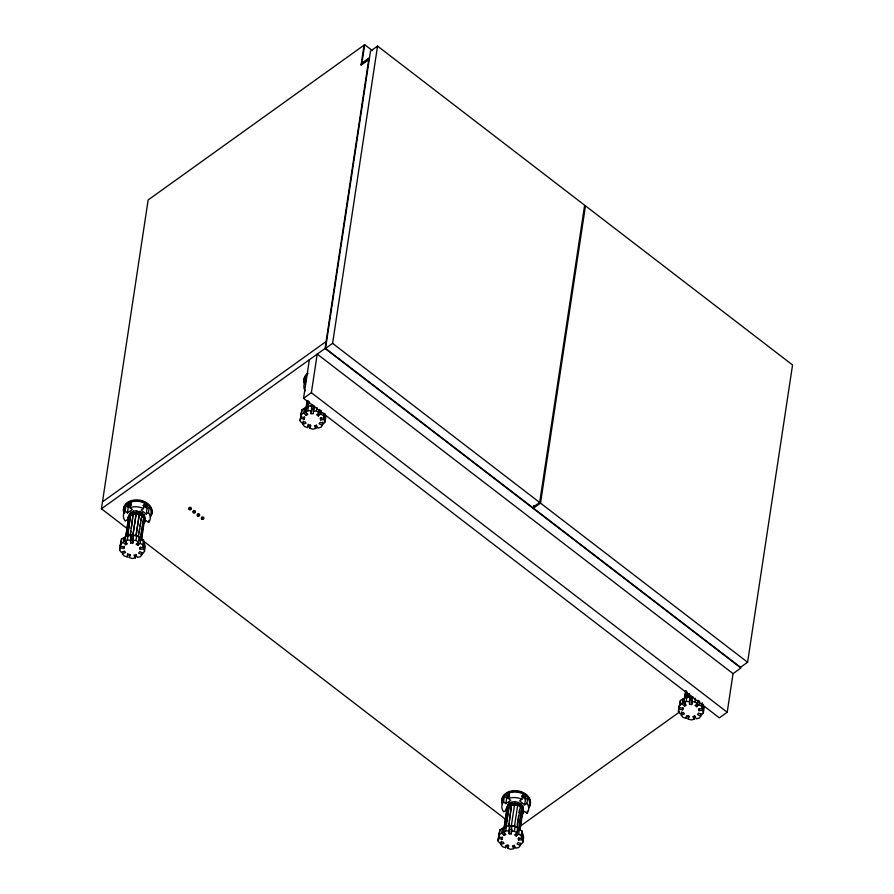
<?xml version="1.0" encoding="UTF-8"?>
<svg xmlns="http://www.w3.org/2000/svg" width="894" height="894" viewBox="0 0 894 894"><rect width="100%" height="100%" fill="white"/><g stroke="black" fill="none" stroke-linecap="round" stroke-linejoin="round"><path stroke-width="1.34" d="M126.881 528.332L101.447 508.787L148.158 199.943L364.707 44.7L372.452 50.645M125.126 511.066L125.965 505.523L128.267 507.356L127.429 512.899L125.126 511.066A13.555 9.946 8.6 0 0 125.249 521.068L127.518 519.515M135.854 554.526L135.352 557.856L132.323 558.526L129.239 557.554L130.423 554.984L128.378 554.336L127.183 556.906L124.098 555.934L122.389 553.755L125.607 552.514L124.478 551.073L121.26 552.324L119.561 550.145L120.701 543.362M119.561 550.145L120.031 547.787L123.763 548.458L124.087 546.893L120.355 546.234L121.55 539.071L128.043 535.249L136.704 535.674L143.498 540.132L145.241 546.558L144.515 551.352L143.074 553.218L139.755 551.654L138.615 553.151L141.934 554.705L140.38 556.727L137.352 557.398L135.966 554.705L133.966 555.152L135.352 557.856M123.26 542.446L123.931 538.009L125.551 537.059L124.881 541.485L127.384 543.753L125.763 544.703L123.26 542.446L120.824 543.876L120.355 546.234M122.389 553.755L122.724 551.542M123.763 548.458L124.098 546.245M125.786 536.188L128.423 518.766M127.429 512.899L132.323 509.546L130.01 507.703L130.848 502.171A13.555 9.946 8.6 0 1 144.336 503.009L143.498 508.541L141.23 510.105L146.214 514.072L148.471 512.519L149.309 506.976L147.052 508.53L146.214 514.072M125.898 536.612L129.306 514.139L130.982 512.273L130.937 514.978M126.311 536.288L127.339 529.55M127.741 526.857L128.356 522.811M128.557 521.459L128.948 518.878M127.049 532.679L127.451 529.974M127.864 527.281L128.267 524.588M128.68 521.884L129.082 519.191M125.763 544.703L126.266 541.384M127.373 536.098L130.513 515.369L127.686 536.445M130.625 514.631L130.982 512.273M124.881 541.485L127.317 540.054L128.043 535.249M128.546 536.054L130.256 535.26L133.552 511.089L136.626 510.776L132.938 534.992L136.044 535.595L139.274 514.486L141.945 515.916L143.778 517.95L144.482 520.274L143.42 522.442L141.598 538.087M130.468 533.919L130.87 531.215M131.284 528.522L133.083 514.195L139.274 514.486M127.183 556.906L127.686 553.587M130.569 540.211L131.239 535.785L133.396 535.886L132.826 543.127L130.669 543.016L130.569 540.211L127.317 540.054M130.669 543.016L131.239 535.785M129.239 557.554L129.731 554.235M132.938 534.992L136.626 510.776M132.826 543.127L133.396 535.886M136.044 535.595L139.743 511.379L142.414 512.81L138.369 536.836L140.202 538.87L143.889 517.213M139.386 513.748L139.743 511.379M138.525 542.155L139.196 537.719L140.894 538.825L140.224 543.261L137.877 545.295L136.179 544.189L138.525 542.155L135.977 540.479L136.704 535.674M138.983 532.79L139.598 528.745M140 526.052L140.414 523.359M140.816 520.654L141.23 517.961M142.414 512.81L142.057 515.179L140 514.072M137.877 545.295L138.548 540.859L140.894 538.825M140.637 538.669L144.247 514.843L141.978 513.011M142.526 528.332L142.939 525.638M141.632 535.506L142.034 532.813M142.649 528.767L143.051 526.063M143.666 522.018L143.945 520.174M140.157 549.251L139.721 547.653L143.42 547.351L144.09 542.915L143.856 548.95L140.157 549.251L140.492 547.039M141.554 539.652L144.951 517.168L144.247 514.843M143.42 547.351L142.772 544.938L143.498 540.132M141.934 554.705L142.269 552.492M144.336 522.018L146.292 520.677L148.605 522.521L148.94 520.297M316.308 425.164L315.805 428.483L312.777 429.165L309.693 428.192L310.888 425.611L308.843 424.963L307.648 427.544L304.552 426.561L302.854 424.393L306.072 423.141L304.932 421.711L301.725 422.951L300.015 420.772L301.479 412.425M303.524 398.333L311.369 392.712L317.214 354.102L733.046 673.629L727.213 712.239L719.368 717.86L303.524 398.333L309.369 359.734M300.015 420.772L300.496 418.426L304.228 419.085L304.541 417.532L300.809 416.861L302.016 409.698L308.497 405.887L314.688 406.189M303.725 413.073L304.396 408.636L306.005 407.686L305.335 412.123L307.838 414.391L306.229 415.341L303.725 413.073L301.289 414.503L300.809 416.861M302.854 424.393L303.357 421.063M304.228 419.085L304.563 416.872M306.039 408.167L307.055 401.428M306.161 408.592L307.38 400.501M306.575 408.267L307.592 401.529M306.687 408.703L307.1 405.999M307.502 403.306L307.916 400.613M306.229 415.341L306.564 413.117M307.838 406.725L308.653 401.339M308.352 405.731L308.966 401.685M305.335 412.123L307.771 410.681L308.497 405.887M364.059 45.169L361.02 65.24L368.73 59.708L325.058 348.481L101.447 508.787M361.791 63.999L364.707 44.7M307.648 427.544L308.151 424.214M311.134 413.654L311.693 406.412L313.85 406.513L313.962 409.318L311.805 409.217L311.134 413.654L313.291 413.754L313.85 406.513M309.693 428.192L310.196 424.862M325.528 348.414L370.485 51.148L377.547 46.086L584.631 205.218L539.674 502.473L532.623 507.535L325.528 348.414L332.59 343.352L377.547 46.086M321.181 410.569L320.678 413.888L318.331 415.922L316.644 414.816L318.99 412.782L316.442 411.106L316.979 407.508M318.331 415.922L319.002 411.497L320.566 410.134M318.99 412.782L319.493 409.463M320.622 419.878L320.186 418.291L323.885 417.979L324.556 413.542L324.321 419.577L320.622 419.878L320.957 417.666M323.885 417.979L323.594 413.173M315.805 428.483L314.42 425.79L316.431 425.332L317.817 428.036L320.845 427.354L322.399 425.343L322.902 422.013M322.399 425.343L319.069 423.778L320.22 422.292L323.539 423.845L324.969 421.99L325.695 417.185L324.656 413.33M533.45 508.183L540.512 503.121L585.469 205.855L792.553 364.976L747.596 662.242L740.534 667.304L533.45 508.183L533.863 505.423M503.534 801.829L504.372 796.286L506.686 798.13L505.848 803.672L503.534 801.829A13.555 9.946 8.6 0 0 503.657 811.83L505.926 810.277M507.647 848.328L508.831 845.746L506.786 845.109L505.602 847.68L502.506 846.696L500.808 844.528L504.015 843.288L502.886 841.846L499.668 843.087L497.969 840.908L499.958 829.844L506.451 826.022L515.112 826.447L521.906 830.906L523.649 837.32L522.923 842.126L521.493 843.992L518.162 842.427L517.023 843.914L520.342 845.478L518.799 847.49L515.771 848.171L514.374 845.478L512.374 845.925L513.759 848.618L510.731 849.3L507.647 848.328L508.15 844.998M497.969 840.908L499.433 832.56M498.45 838.561L502.182 839.22L502.495 837.667L498.763 836.996L499.958 829.844M501.668 833.208L502.339 828.772L503.959 827.822L503.288 832.258L505.792 834.527L504.182 835.477L501.668 833.208L499.232 834.638M500.808 844.528L501.31 841.198M502.182 839.22L502.517 837.007M505.848 803.672L510.731 800.32L508.429 798.476L509.267 792.933A13.555 9.946 8.6 0 1 522.744 793.771L521.906 799.314L519.637 800.868L524.622 804.835L526.89 803.281L527.728 797.739L525.46 799.292L524.622 804.835M503.992 828.302L506.719 810.277L506.965 812.233M515.033 801.549L520.822 803.583L517.224 827.408L514.542 825.978L511.346 825.765L515.033 801.549L509.39 803.035L507.714 804.902L504.104 828.727L505.781 826.861L509.591 801.706M504.518 828.414L505.546 821.664M505.948 818.971L506.362 816.278M505.043 826.134L505.456 823.441M506.071 819.396L506.473 816.703M506.887 813.998L507.289 811.305M507.881 807.371L507.714 804.902M504.182 835.477L504.685 832.146M506.306 825.866L509.345 805.751M503.288 832.258L505.725 830.828L506.451 826.022M509.077 823.34L508.664 826.034L511.96 801.862M509.479 820.636L511.491 804.958L517.682 805.259L520.353 806.679L521.75 808.914L518.609 829.643L517.224 827.408M505.602 847.68L505.937 845.456M508.977 830.984L509.647 826.548L511.804 826.648L511.234 833.89L509.077 833.789L508.977 830.984L505.725 830.828M509.077 833.789L509.647 826.548M511.234 833.89L511.737 830.571M514.452 826.369L518.151 802.153M516.944 832.917L517.615 828.492L519.302 829.598L518.632 834.035L516.285 836.058L514.598 834.951L516.944 832.917L514.385 831.241L515.112 826.447M517.19 824.916L518.621 815.473M519.023 812.78L519.436 810.076M520.029 806.142L520.822 803.583M513.759 848.618L514.262 845.299M516.285 836.058L516.956 831.632L519.302 829.598M519.045 829.442L521.75 808.914M522.297 807.975L522.655 805.617L520.386 803.784M519.839 827.62L520.241 824.927M520.856 820.882L521.258 818.178M521.671 815.484L522.074 812.791M522.465 810.199L523.359 807.941L519.962 830.425M519.816 830.157L521.828 813.216M522.476 812.579L522.834 810.21M522.934 835.275L522.264 839.712L518.565 840.025L518.9 837.801M522.118 816.635L522.789 812.21M518.565 840.025L518.14 838.427L521.839 838.114L521.18 835.711L521.906 830.906M520.342 845.478L520.677 843.254M521.839 838.114L522.509 833.689M522.744 812.791L524.7 811.45L527.013 813.283L527.348 811.07M694.727 715.926L694.225 719.257L691.196 719.927L688.101 718.955L689.296 716.385L687.251 715.736L686.056 718.307L682.971 717.334L681.262 715.155L684.48 713.915L683.351 712.473L680.133 713.714L678.423 711.546L680.423 700.471L686.905 696.649L693.096 696.951M678.423 711.546L679.887 703.198M678.904 709.188L682.636 709.858L682.949 708.294L679.216 707.623L680.423 700.471M682.133 703.835L682.804 699.41L684.413 698.46L683.742 702.885L686.246 705.154L684.636 706.104L682.133 703.835L679.697 705.277M681.262 715.155L681.764 711.836M682.636 709.858L682.971 707.635M684.446 698.94L685.676 690.85M684.77 698.013L685.787 691.274M685.597 694.996L686.201 690.95M685.709 695.42L686.123 692.727M684.636 706.104L685.139 702.785M687.061 692.101L686.558 697.845L689.129 696.661L689.531 693.967M686.76 696.493L687.374 692.448M683.742 702.885L686.179 701.455L686.905 696.649M689.129 696.661L689.218 693.621M686.056 718.307L686.391 716.094M689.442 701.611L690.112 697.175L692.258 697.286L691.699 704.528L689.542 704.416L689.442 701.611L686.179 701.455M689.542 704.416L690.112 697.175M688.101 718.955L688.604 715.625M691.699 704.528L692.258 697.286M699.589 701.332L699.086 704.662L696.739 706.696L695.051 705.578L697.398 703.556L694.85 701.879L695.387 698.27M696.739 706.696L697.409 702.259L698.974 700.907M697.398 703.556L697.901 700.226M703.399 705.914L702.729 710.35L699.03 710.652L699.365 708.439M699.03 710.652L698.594 709.054L702.293 708.752L701.645 706.338L702.181 702.74M694.225 719.257L692.828 716.552L694.839 716.105L696.225 718.798L699.253 718.128L700.807 716.105L701.142 713.893M702.293 708.752L702.963 704.316L704.103 707.947L703.377 712.753L701.946 714.619L698.627 713.054L697.488 714.541L700.807 716.105M120.288 545.34L121.55 539.071M300.742 415.978L302.016 409.698M136.179 513.536L133.195 513.458M507.714 807.282L508.239 805.002M514.586 804.298L512.631 804.119M511.346 825.765L508.362 825.687M517.704 804.902L520.464 805.941M691.8 696.392L688.816 696.314M128.948 516.497L130.39 514.888M130.513 515.369L129.362 517.347M361.902 63.262L368.954 58.199L360.997 64.569M102.497 501.836L326.109 341.53M519.548 826.682L679.596 711.948M732.946 673.707L740.891 668.008L325.058 348.481M128.267 507.356L131.206 505.345M506.686 798.13L509.614 796.118M131.295 512.62L133.552 511.089M130.826 515.715L133.396 514.542M511.804 805.304L508.921 806.142L507.77 808.109M313.481 405.239L310.721 405.898M129.943 534.914L133.027 534.612M307.771 410.681L311.023 410.849M313.179 410.949L316.442 411.106M131.34 538.59L133.497 538.691M132.725 540.322L135.977 540.479M690.213 699.98L692.369 700.091M691.587 701.712L694.85 701.879M509.748 829.353L511.904 829.453M511.133 831.085L514.385 831.241M136.536 511.167L139.654 511.77M522.297 810.109L522.901 809.986M522.353 810.936L522.185 808.712M136.134 535.215L138.805 536.635M320.678 413.888L323.226 415.565M699.086 704.662L701.645 706.338M140.224 543.261L142.772 544.938M518.632 834.035L521.18 835.711M332.59 343.352L539.674 502.473M540.512 503.121L747.596 662.242M311.369 392.712L727.213 712.239M141.263 539.384L505.121 818.96M521.47 796.118L525.46 799.292M143.062 505.356L147.052 508.53M682.804 699.41L684.469 700.918M304.396 408.636L306.061 410.145M502.339 828.772L504.015 830.291M123.931 538.009L125.607 539.518M521.09 807.327L521.861 808.176M522.655 805.617L523.359 807.941M506.719 810.277L507.423 812.612M702.729 710.35L703.377 712.753M522.264 839.712L522.923 842.126M324.321 419.577L324.969 421.99M143.856 548.95L144.515 551.352M311.693 406.412L311.805 409.217M193.529 511.949A1.151 0.838 8.6 0 1 193.707 510.619A1.151 0.838 8.6 0 1 195.406 511.223A1.151 0.838 8.6 0 1 194.344 512.24M201.653 518.151A1.151 0.838 8.6 0 1 201.943 517.056A1.151 0.838 8.6 0 1 203.486 517.268A1.151 0.838 8.6 0 1 203.463 518.419M189.059 508.362A1.151 0.838 8.6 0 1 190.411 507.39A1.151 0.838 8.6 0 1 190.981 508.831M526.89 803.281A13.555 9.946 8.6 0 1 527.013 813.283M508.429 798.476A13.555 9.946 8.6 0 1 521.906 799.314M502.629 801.18A13.555 9.946 8.6 0 1 504.372 796.286M527.728 797.739A13.555 9.946 8.6 0 1 529.17 805.416M501.936 800.599A14.371 10.538 8.6 0 1 519.515 791.19A14.371 10.538 8.6 0 1 528.801 807.17M502.529 803.371A14.371 10.538 8.6 0 1 502.026 801.527M502.417 804.108A14.371 10.538 8.6 0 1 517.559 791.581A14.371 10.538 8.6 0 1 528.689 807.908M526.074 796.129A1.632 1.196 8.6 0 1 522.99 795.235M523.336 794.699A1.632 1.196 8.6 0 1 526.097 795.213M509.155 795.638A1.632 1.196 8.6 0 1 506.663 796.141A1.632 1.196 8.6 0 1 506.652 794.174A1.632 1.196 8.6 0 1 509.144 795.023M509.099 795.179A1.632 1.196 8.6 0 1 506.417 795.135A1.632 1.196 8.6 0 1 507.278 793.302M508.116 793.358A1.632 1.196 8.6 0 1 509.099 793.984M506.674 812.255A8.672 6.37 8.6 0 1 516.352 804.477A8.672 6.37 8.6 0 1 521.381 815.261M506.317 809.852A8.672 6.37 8.6 0 1 516.464 803.74A8.672 6.37 8.6 0 1 522.711 813.194M305.156 390.89A13.555 9.946 8.6 0 1 305.58 381.693L306.418 376.151A13.555 9.946 8.6 0 0 305.167 383.66M304.575 383.235A14.371 10.538 8.6 0 1 307.871 373.156M304.463 383.973A14.371 10.538 8.6 0 1 307.759 373.893M148.471 512.519A13.555 9.946 8.6 0 1 148.605 522.521M130.01 507.703A13.555 9.946 8.6 0 1 143.498 508.541M124.713 513.033A13.555 9.946 8.6 0 1 125.965 505.523M149.309 506.976A13.555 9.946 8.6 0 1 150.751 514.642M124.121 512.608A14.371 10.538 8.6 0 1 137.397 499.891A14.371 10.538 8.6 0 1 151.723 513.916M124.009 513.346A14.371 10.538 8.6 0 1 139.151 500.808A14.371 10.538 8.6 0 1 150.281 517.145M146.013 503.568A1.632 1.196 8.6 0 1 147.756 505.166A1.632 1.196 8.6 0 1 145.275 505.702A1.632 1.196 8.6 0 1 145.23 503.735M130.435 502.942A1.632 1.196 8.6 0 1 130.099 504.808A1.632 1.196 8.6 0 1 127.73 503.925A1.632 1.196 8.6 0 1 129.284 502.517M128.267 521.481A8.672 6.37 8.6 0 1 136.816 513.536A8.672 6.37 8.6 0 1 144.191 523.169M128.378 520.744A8.672 6.37 8.6 0 1 136.927 512.798A8.672 6.37 8.6 0 1 144.303 522.431M193.406 512.72A1.151 0.838 8.6 0 0 195.305 512.43A1.151 0.838 8.6 0 0 193.864 511.323A1.151 0.838 8.6 0 0 193.406 512.72M197.563 515.916A1.151 0.838 8.6 0 0 199.463 515.626A1.151 0.838 8.6 0 0 198.021 514.519A1.151 0.838 8.6 0 0 197.563 515.916M197.686 515.145A1.151 0.838 8.6 0 0 199.585 514.855A1.151 0.838 8.6 0 0 198.144 513.748A1.151 0.838 8.6 0 0 197.686 515.145M201.731 519.112A1.151 0.838 8.6 0 0 203.62 518.822A1.151 0.838 8.6 0 0 202.178 517.715A1.151 0.838 8.6 0 0 201.731 519.112M189.249 509.524A1.151 0.838 8.6 0 0 191.148 509.234A1.151 0.838 8.6 0 0 189.707 508.127A1.151 0.838 8.6 0 0 189.249 509.524M523.459 797.135A1.632 1.196 8.6 0 0 526.074 796.576A1.632 1.196 8.6 0 0 523.895 795.112A1.632 1.196 8.6 0 0 523.459 797.135M145.052 506.373A1.632 1.196 8.6 0 0 147.666 505.803A1.632 1.196 8.6 0 0 145.487 504.35A1.632 1.196 8.6 0 0 145.052 506.373M128.032 505.233A1.632 1.196 8.6 0 0 130.736 504.875A1.632 1.196 8.6 0 0 128.758 503.266A1.632 1.196 8.6 0 0 128.032 505.233"/></g></svg>
